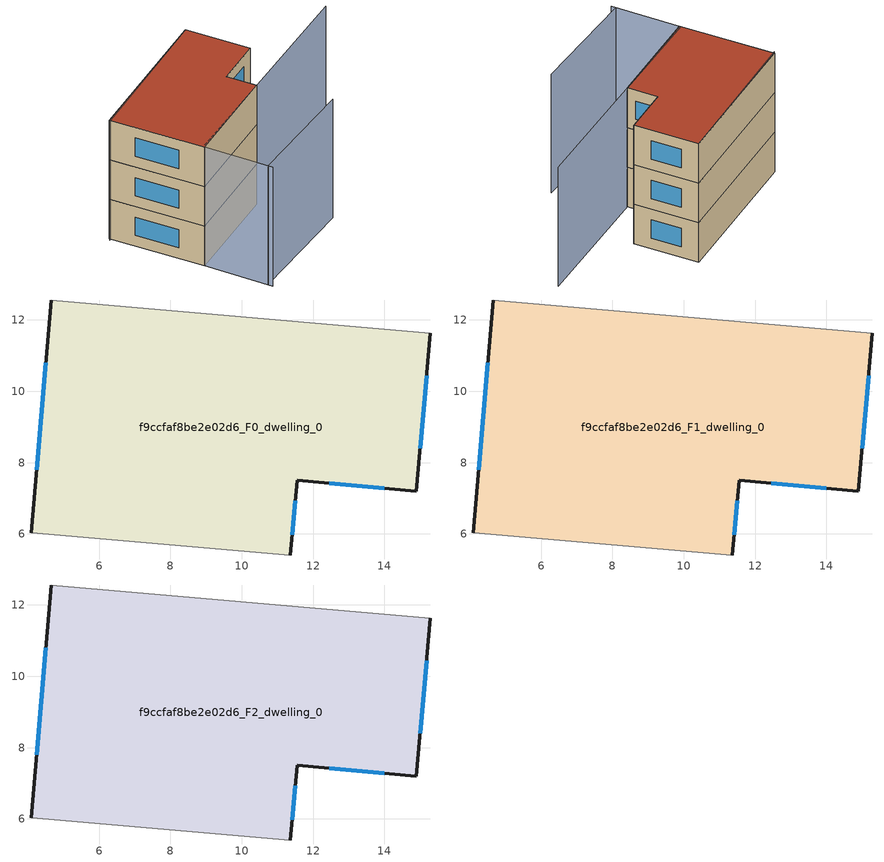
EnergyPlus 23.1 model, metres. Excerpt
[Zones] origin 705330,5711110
f9ccfaf8be2e02d6_F0_dwelling_0
 floor ground (EU_floor_Construction): 15.29,11.63 14.9,7.2 11.55,7.5 11.36,5.41 4.1,6.04 4.67,12.56 z0
 wall outside (EU_wall_Construction): 11.36,5.41 11.55,7.5 14.9,7.2 15.29,11.63 / 4.67,12.56 4.1,6.04 z0:3
 wall adiabatic (EU_wall_Construction): 4.1,6.04 11.36,5.41 / 15.29,11.63 4.67,12.56 z0:3
 window (EU_Window_Construction): 12.45,7.42 13.99,7.28 / 11.41,5.97 11.5,6.94 / 4.51,10.8 4.25,7.8 / 15,8.4 15.18,10.43 z0.81:2.19
f9ccfaf8be2e02d6_F1_dwelling_0
 floor to f9ccfaf8be2e02d6_F0_dwelling_0 (EU_floor_Construction): 15.29,11.63 14.9,7.2 11.55,7.5 11.36,5.41 4.1,6.04 4.67,12.56 z3
 wall outside (EU_wall_Construction): 11.36,5.41 11.55,7.5 14.9,7.2 15.29,11.63 / 4.67,12.56 4.1,6.04 z3:6
 wall adiabatic (EU_wall_Construction): 4.1,6.04 11.36,5.41 / 15.29,11.63 4.67,12.56 z3:6
 window (EU_Window_Construction): 12.45,7.42 13.99,7.28 / 11.41,5.97 11.5,6.94 / 4.51,10.8 4.25,7.8 / 15,8.4 15.18,10.43 z3.81:5.19
f9ccfaf8be2e02d6_F2_dwelling_0
 floor to f9ccfaf8be2e02d6_F1_dwelling_0 (EU_floor_Construction): 15.29,11.63 14.9,7.2 11.55,7.5 11.36,5.41 4.1,6.04 4.67,12.56 z6
 wall outside (EU_wall_Construction): 11.36,5.41 11.55,7.5 14.9,7.2 15.29,11.63 / 4.67,12.56 4.1,6.04 z6:9
 wall adiabatic (EU_wall_Construction): 4.1,6.04 11.36,5.41 / 15.29,11.63 4.67,12.56 z6:9
 window (EU_Window_Construction): 12.45,7.42 13.99,7.28 / 11.41,5.97 11.5,6.94 / 4.51,10.8 4.25,7.8 / 15,8.4 15.18,10.43 z6.81:8.19
 roof outside (EU_roof_Construction): 14.9,7.2 15.29,11.63 4.67,12.56 4.1,6.04 11.36,5.41 11.55,7.5 z9
shading: 3.66,1.67 11.7,0.51 / 3.61,1.33 4.1,6.15 / 4.1,6.15 20.75,4.46 / 15.29,11.63 4.54,12.48 z0:9
[Building]
EU S2 Campaign: North Axis=0; Terrain=City; Solar Distribution=FullExterior
[Site:Location]
London: Latitude=51.5; Longitude=-0.5; Time Zone=0; Elevation=25
[SizingPeriod:WeatherFileDays]
AnnualSizingPeriod: Begin Month=1; Begin Day of Month=1; End Month=12; End Day of Month=31; Day of Week for Start Day=Monday; Use Weather File Daylight Saving Period=No; Use Weather File Rain and Snow Indicators=No
[MATERIAL]
EU_InternalMass_Material: Roughness=MediumRough; Thickness=0.1; Conductivity=1; Density=1800; Specific Heat=900; Thermal Absorptance=0.9; Solar Absorptance=0.7; Visible Absorptance=0.7
[MATERIAL:NOMASS] Roughness=MediumRough; Thermal Absorptance=0.9; Solar Absorptance=0.7; Visible Absorptance=0.7
Name | Thermal Resistance
EU_wall_NoMass | 0.555556
EU_roof_NoMass | 0.510204
EU_floor_NoMass | 1.68919
[WINDOWMATERIAL:SIMPLEGLAZINGSYSTEM]
EU_Window_SimpleGlazing: UFactor=3.96; Solar Heat Gain Coefficient=0.85; Visible Transmittance=0.85
[CONSTRUCTION]
EU_wall_Construction: EU_wall_NoMass
EU_roof_Construction: EU_roof_NoMass
EU_floor_Construction: EU_floor_NoMass
EU_Window_Construction: EU_Window_SimpleGlazing
EU_InternalMass_Construction: EU_InternalMass_Material
[ZONE] Type=1; Multiplier=1; Ceiling Height=autocalculate; Floor Area=autocalculate; Part of Total Floor Area=Yes
Name | Volume
f9ccfaf8be2e02d6_F0_dwelling_0 | 187.89
f9ccfaf8be2e02d6_F1_dwelling_0; f9ccfaf8be2e02d6_F2_dwelling_0 | 187.888
[INTERNALMASS] Construction=EU_InternalMass_Construction; Surface Area=62.6294
Name | Zone or ZoneList
f9ccfaf8be2e02d6_F0_dwelling_0_EU_InternalMass | f9ccfaf8be2e02d6_F0_dwelling_0
f9ccfaf8be2e02d6_F1_dwelling_0_EU_InternalMass | f9ccfaf8be2e02d6_F1_dwelling_0
f9ccfaf8be2e02d6_F2_dwelling_0_EU_InternalMass | f9ccfaf8be2e02d6_F2_dwelling_0
[OTHEREQUIPMENT] Fuel Type=Electricity; Design Level Calculation Method=Watts/Area; Power per Zone Floor Area=1; Fraction Latent=0; Fraction Radiant=0; Fraction Lost=0; Carbon Dioxide Generation Rate=0; EndUse Subcategory=EU_Step8_InternalGains
Name | Zone or ZoneList or Space or SpaceList | Schedule
EU_Step8_InternalGain_f9ccfaf8be2e02d6_F0_dwelling_0_f000 | f9ccfaf8be2e02d6_F0_dwelling_0 | EU_Step8_GainSchedule_f9ccfaf8be2e02d6_F0_dwelling_0_f000
EU_Step8_InternalGain_f9ccfaf8be2e02d6_F1_dwelling_0_f000 | f9ccfaf8be2e02d6_F1_dwelling_0 | EU_Step8_GainSchedule_f9ccfaf8be2e02d6_F1_dwelling_0_f000
EU_Step8_InternalGain_f9ccfaf8be2e02d6_F2_dwelling_0_f000 | f9ccfaf8be2e02d6_F2_dwelling_0 | EU_Step8_GainSchedule_f9ccfaf8be2e02d6_F2_dwelling_0_f000
[ZONEVENTILATION:DESIGNFLOWRATE] Schedule=EU_AlwaysOn; Design Flow Rate Calculation Method=AirChanges/Hour; Air Changes per Hour=0.48; Ventilation Type=Natural; Fan Pressure Rise=0; Fan Total Efficiency=1; Constant Term Coefficient=1; Temperature Term Coefficient=0; Velocity Term Coefficient=0; Velocity Squared Term Coefficient=0; Minimum Indoor Temperature=-100; Maximum Indoor Temperature=100; Delta Temperature=-100; Minimum Outdoor Temperature=-100; Maximum Outdoor Temperature=100; Maximum Wind Speed=40
Name | Zone or ZoneList or Space or SpaceList
EU_ConstantAir_f9ccfaf8be2e02d6_F0_dwelling_0 | f9ccfaf8be2e02d6_F0_dwelling_0
EU_ConstantAir_f9ccfaf8be2e02d6_F1_dwelling_0 | f9ccfaf8be2e02d6_F1_dwelling_0
EU_ConstantAir_f9ccfaf8be2e02d6_F2_dwelling_0 | f9ccfaf8be2e02d6_F2_dwelling_0
[HVACTEMPLATE:THERMOSTAT] Constant Heating Setpoint=20; Constant Cooling Setpoint=50
EU_HeatOnly_f9ccfaf8be2e02d6_F0_dwelling_0; EU_HeatOnly_f9ccfaf8be2e02d6_F1_dwelling_0; EU_HeatOnly_f9ccfaf8be2e02d6_F2_dwelling_0
[HVACTEMPLATE:ZONE:IDEALLOADSAIRSYSTEM] System Availability Schedule=EU_AlwaysOn; Maximum Heating Supply Air Temperature=50; Minimum Cooling Supply Air Temperature=13; Maximum Heating Supply Air Humidity Ratio=0.0156; Minimum Cooling Supply Air Humidity Ratio=0.0077; Heating Limit=NoLimit; Cooling Limit=NoLimit; Heating Availability Schedule=EU_AlwaysOn; Cooling Availability Schedule=EU_CoolingOff; Dehumidification Control Type=ConstantSensibleHeatRatio; Cooling Sensible Heat Ratio=0.7; Dehumidification Setpoint=60; Humidification Control Type=None; Humidification Setpoint=30; Outdoor Air Method=None; Outdoor Air Flow Rate per Person=0.00944; Outdoor Air Flow Rate per Zone Floor Area=0; Outdoor Air Flow Rate per Zone=0; Demand Controlled Ventilation Type=None; Outdoor Air Economizer Type=NoEconomizer; Heat Recovery Type=None; Sensible Heat Recovery Effectiveness=0.7; Latent Heat Recovery Effectiveness=0.65
Name | Template Thermostat
f9ccfaf8be2e02d6_F0_dwelling_0 | EU_HeatOnly_f9ccfaf8be2e02d6_F0_dwelling_0
f9ccfaf8be2e02d6_F1_dwelling_0 | EU_HeatOnly_f9ccfaf8be2e02d6_F1_dwelling_0
f9ccfaf8be2e02d6_F2_dwelling_0 | EU_HeatOnly_f9ccfaf8be2e02d6_F2_dwelling_0
[SIZING:ZONE] Zone Cooling Design Supply Air Temperature Input Method=SupplyAirTemperature; Zone Cooling Design Supply Air Temperature=13; Zone Heating Design Supply Air Temperature Input Method=SupplyAirTemperature; Zone Heating Design Supply Air Temperature=50; Zone Cooling Design Supply Air Humidity Ratio=0.008; Zone Heating Design Supply Air Humidity Ratio=0.008; Cooling Design Air Flow Method=DesignDay; Cooling Design Air Flow Rate=0; Cooling Minimum Air Flow per Zone Floor Area=0.000762; Cooling Minimum Air Flow=0; Cooling Minimum Air Flow Fraction=0.2; Heating Design Air Flow Method=DesignDay; Heating Design Air Flow Rate=0; Heating Maximum Air Flow per Zone Floor Area=0.002032; Heating Maximum Air Flow=0.141576; Heating Maximum Air Flow Fraction=0.3; Account for Dedicated Outdoor Air System=No; Dedicated Outdoor Air System Control Strategy=NeutralSupplyAir; Dedicated Outdoor Air Low Setpoint Temperature for Design=autosize; Dedicated Outdoor Air High Setpoint Temperature for Design=autosize; Zone Load Sizing Method=Sensible Load Only No Latent Load; Zone Latent Cooling Design Supply Air Humidity Ratio Input Method=HumidityRatioDifference; Zone Cooling Design Supply Air Humidity Ratio Difference=0.005; Zone Latent Heating Design Supply Air Humidity Ratio Input Method=HumidityRatioDifference; Zone Humidification Design Supply Air Humidity Ratio Difference=0.005
f9ccfaf8be2e02d6_F0_dwelling_0; f9ccfaf8be2e02d6_F1_dwelling_0; f9ccfaf8be2e02d6_F2_dwelling_0
[SCHEDULE:CONSTANT]
Name | Hourly Value
EU_AlwaysOn | 1
EU_CoolingOff | 0
[SCHEDULE:FILE] Column Number=1; Rows to Skip at Top=0; Number of Hours of Data=8760; Column Separator=Comma; Interpolate to Timestep=No; Minutes per Item=60; Adjust Schedule for Daylight Savings=Yes
Name | File
EU_Step8_GainSchedule_f9ccfaf8be2e02d6_F0_dwelling_0_f000 | ../../schedules/f9ccfaf8be2e02d6/f9ccfaf8be2e02d6_F0_dwelling_0_f000_gain.csv
EU_Step8_GainSchedule_f9ccfaf8be2e02d6_F1_dwelling_0_f000 | ../../schedules/f9ccfaf8be2e02d6/f9ccfaf8be2e02d6_F1_dwelling_0_f000_gain.csv
EU_Step8_GainSchedule_f9ccfaf8be2e02d6_F2_dwelling_0_f000 | ../../schedules/f9ccfaf8be2e02d6/f9ccfaf8be2e02d6_F2_dwelling_0_f000_gain.csv
